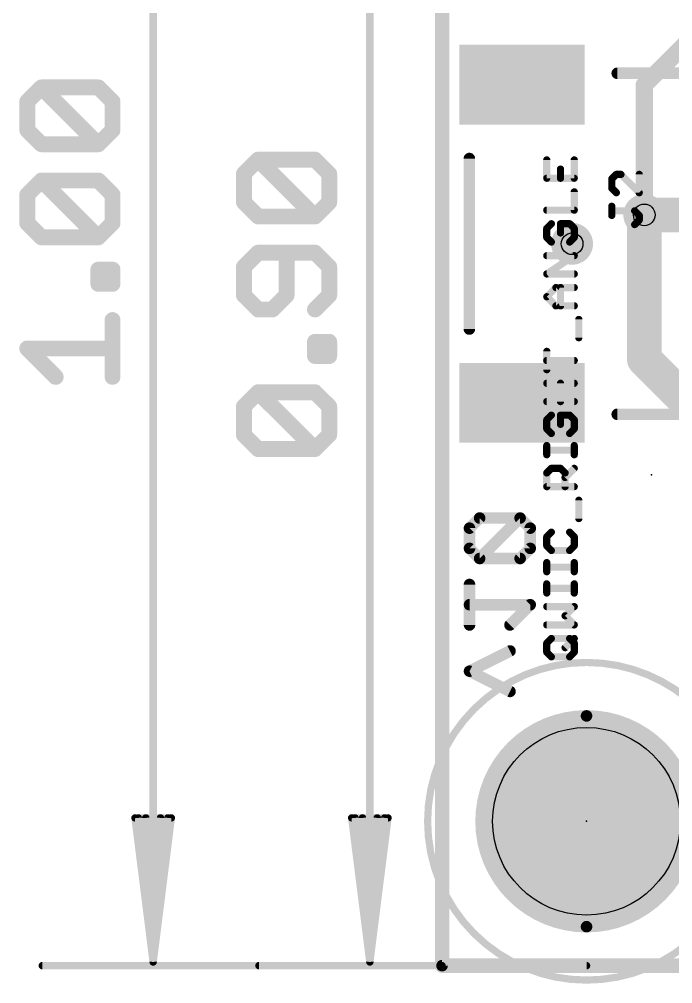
# Model space of a CAD drawing. Extents: x -33 to 74, y -22 to 37.
# Drawn here: x -7.43 to 4.06, y -0.32 to 16.65 of the extents above; entities that cross this region are included whole.
import ezdxf

# ---------------------------------------------------------------- set-up
doc = ezdxf.new("R2010")
doc.units = 0
for name, color, linetype in [('1', 12, 'CONTINUOUS'), ('16', 132, 'CONTINUOUS'), ('18', 110, 'CONTINUOUS'), ('20', 31, 'CONTINUOUS'), ('21', 41, 'CONTINUOUS'), ('23', 53, 'CONTINUOUS'), ('25', 253, 'CONTINUOUS'), ('27', 253, 'CONTINUOUS'), ('29', 253, 'CONTINUOUS'), ('30', 253, 'CONTINUOUS'), ('31', 253, 'CONTINUOUS'), ('39', 12, 'CONTINUOUS'), ('41', 12, 'CONTINUOUS'), ('42', 132, 'CONTINUOUS'), ('44', 253, 'CONTINUOUS'), ('47', 253, 'CONTINUOUS')]:
    doc.layers.add(name, color=color, linetype=linetype)

# ---------------------------------------------------------------- blocks, each defined once
blk = doc.blocks.new('RECT')
blk.add_solid([(-0.5, -0.5), (0.5, -0.5), (-0.5, 0.5), (0.5, 0.5)])
blk = doc.blocks.new('ROUNDV')
at = {"const_width": 0.5}
blk.add_lwpolyline([(0, -0.25, 1), (0, 0.25, 1), (0, -0.25)], format="xyb", dxfattribs=at)

msp = doc.modelspace()

# ---------------------------------------------------------------- linework, layer by layer
at = {"layer": '1'}
for points, const_width in [([(0, 0), (0, 25.4)], 0.254), ([(3.556, 13.208), (5.072, 13.208)], 0.6096), ([(25.4, 0), (0, 0)], 0.254)]:
    msp.add_lwpolyline(points, dxfattribs=dict(at, const_width=const_width))
for points, const_width in [([(3.556, 13.3604, 1), (3.556, 13.0556)], 0.3048), ([(0, 0.0635, 1), (0, -0.0635)], 0.127), ([(-0.0635, 0, 1), (0.0635, 0)], 0.127)]:
    msp.add_lwpolyline(points, format="xyb", dxfattribs=dict(at, const_width=const_width))
at = {"layer": '16'}
for points, const_width in [([(0, 0), (0, 25.4)], 0.254), ([(3.556, 15.494), (6.9215, 18.8595)], 0.3048), ([(3.556, 13.208), (3.556, 15.494)], 0.3048), ([(3.556, 10.668), (3.556, 13.208)], 0.6096), ([(5.842, 13.208), (3.556, 13.208)], 0.3048), ([(6.35, 7.874), (3.556, 10.668)], 0.6096), ([(0.6606, 7.8751), (0.4826, 7.6972)], 0.2032), ([(1.3724, 7.8751), (0.6606, 7.8751)], 0.2032), ([(0.6606, 7.1633), (1.3724, 7.8751)], 0.2032), ([(1.5503, 7.6972), (1.3724, 7.8751)], 0.2032), ([(0.4826, 7.6972), (0.4826, 7.3412)], 0.2032), ([(1.5503, 7.3412), (1.5503, 7.6972)], 0.2032), ([(0.4826, 7.3412), (0.6606, 7.1633)], 0.2032), ([(1.3724, 7.1633), (1.5503, 7.3412)], 0.2032), ([(0.6606, 7.1633), (1.3724, 7.1633)], 0.2032), ([(0.4826, 5.9939), (0.4826, 6.7057)], 0.2032), ([(1.5503, 6.3498), (0.4826, 6.3498)], 0.2032), ([(1.1944, 5.9939), (1.5503, 6.3498)], 0.2032), ([(0.4826, 5.1804), (1.1944, 5.5363)], 0.2032), ([(1.1944, 4.8245), (0.4826, 5.1804)], 0.2032), ([(25.4, 0), (0, 0)], 0.254)]:
    msp.add_lwpolyline(points, dxfattribs=dict(at, const_width=const_width))
for points, const_width in [([(3.6322, 15.494, 1), (3.4798, 15.494)], 0.1524), ([(3.5021, 15.5479, 1), (3.6099, 15.4401)], 0.1524), ([(3.7084, 13.208, 1), (3.4036, 13.208)], 0.3048), ([(3.556, 13.2842, 1), (3.556, 13.1318)], 0.1524), ([(3.4798, 13.208, 1), (3.6322, 13.208)], 0.1524), ([(3.6638, 10.7758, 1), (3.4482, 10.5602)], 0.3048), ([(3.4036, 10.668, 1), (3.7084, 10.668)], 0.3048), ([(0.6606, 7.9259, 1), (0.6606, 7.8243)], 0.1016), ([(0.6965, 7.8392, 1), (0.6246, 7.911)], 0.1016), ([(1.4083, 7.911, 1), (1.3364, 7.8392)], 0.1016), ([(1.4083, 7.8392, 1), (1.3364, 7.911)], 0.1016), ([(1.3724, 7.8243, 1), (1.3724, 7.9259)], 0.1016), ([(0.5334, 7.6972, 1), (0.4318, 7.6972)], 0.1016), ([(0.4467, 7.7331, 1), (0.5185, 7.6612)], 0.1016), ([(1.6011, 7.6972, 1), (1.4995, 7.6972)], 0.1016), ([(1.5144, 7.6612, 1), (1.5862, 7.7331)], 0.1016), ([(0.5185, 7.3772, 1), (0.4467, 7.3053)], 0.1016), ([(0.4318, 7.3412, 1), (0.5334, 7.3412)], 0.1016), ([(1.4995, 7.3412, 1), (1.6011, 7.3412)], 0.1016), ([(1.5862, 7.3053, 1), (1.5144, 7.3772)], 0.1016), ([(0.6246, 7.1992, 1), (0.6965, 7.1274)], 0.1016), ([(0.6606, 7.2141, 1), (0.6606, 7.1125)], 0.1016), ([(0.6246, 7.1274, 1), (0.6965, 7.1992)], 0.1016), ([(1.3364, 7.1992, 1), (1.4083, 7.1274)], 0.1016), ([(1.3724, 7.1125, 1), (1.3724, 7.2141)], 0.1016), ([(0.5334, 6.7057, 1), (0.4318, 6.7057)], 0.1016), ([(0.4826, 6.4006, 1), (0.4826, 6.299)], 0.1016), ([(1.5862, 6.3139, 1), (1.5144, 6.3857)], 0.1016), ([(1.5503, 6.299, 1), (1.5503, 6.4006)], 0.1016), ([(0.4318, 5.9939, 1), (0.5334, 5.9939)], 0.1016), ([(1.1585, 6.0298, 1), (1.2303, 5.958)], 0.1016), ([(1.2171, 5.4909, 1), (1.1717, 5.5817)], 0.1016), ([(0.5053, 5.2258, 1), (0.4599, 5.135)], 0.1016), ([(0.4599, 5.2258, 1), (0.5053, 5.135)], 0.1016), ([(1.1717, 4.7791, 1), (1.2171, 4.8699)], 0.1016), ([(0, 0.0635, 1), (0, -0.0635)], 0.127), ([(-0.0635, 0, 1), (0.0635, 0)], 0.127)]:
    msp.add_lwpolyline(points, format="xyb", dxfattribs=dict(at, const_width=const_width))
at = {"layer": '20', "const_width": 0.2032}
for points in [[(0, 0), (0, 25.4)], [(25.4, 0), (0, 0)]]:
    msp.add_lwpolyline(points, dxfattribs=at)
at = {"layer": '20', "const_width": 0.1016}
for points in [[(0, 0.0508, 1), (0, -0.0508)], [(-0.0508, 0, 1), (0.0508, 0)]]:
    msp.add_lwpolyline(points, format="xyb", dxfattribs=at)
at = {"layer": '20'}
msp.add_circle((2.54, 2.54), 1.651, dxfattribs=at)
at = {"layer": '21', "const_width": 0.2032}
for points in [[(3.08, 15.7), (4.73, 15.7)], [(0.48, 14.2), (0.48, 11.2)], [(4.73, 9.7), (3.08, 9.7)]]:
    msp.add_lwpolyline(points, dxfattribs=at)
at = {"layer": '21', "const_width": 0.1016}
for points in [[(3.08, 15.7508, 1), (3.08, 15.6492)], [(0.5308, 14.2, 1), (0.4292, 14.2)], [(0.4292, 11.2, 1), (0.5308, 11.2)], [(3.08, 9.7508, 1), (3.08, 9.6492)]]:
    msp.add_lwpolyline(points, format="xyb", dxfattribs=at)
at = {"layer": '23'}
for p in [(3.683, 8.636), (2.54, 2.54)]:
    msp.add_point(p, dxfattribs=at)
at = {"layer": '25', "const_width": 0.127}
for points in [[(3.0646, 13.9212), (2.9841, 13.8407)], [(3.1451, 13.9212), (3.0646, 13.9212)], [(3.4671, 13.5992), (3.1451, 13.9212)], [(3.4671, 13.9212), (3.4671, 13.5992)], [(2.9841, 13.8407), (2.9841, 13.6797)], [(2.9841, 13.6797), (3.0646, 13.5992)], [(2.9841, 13.1989), (2.9841, 13.3599)], [(3.3866, 13.2794), (2.9841, 13.2794)], [(3.4671, 13.1989), (3.3866, 13.2794)], [(3.4671, 13.1184), (3.4671, 13.1989)], [(3.3866, 13.0379), (3.4671, 13.1184)]]:
    msp.add_lwpolyline(points, dxfattribs=at)
at = {"layer": '25', "const_width": 0.0635}
for points in [[(3.0646, 13.9529, 1), (3.0646, 13.8894)], [(3.087, 13.8987, 1), (3.0421, 13.9436)], [(3.1675, 13.9436, 1), (3.1226, 13.8987)], [(3.1451, 13.8894, 1), (3.1451, 13.9529)], [(3.4989, 13.9212, 1), (3.4354, 13.9212)], [(3.0158, 13.8407, 1), (2.9523, 13.8407)], [(2.9616, 13.8631, 1), (3.0065, 13.8182)], [(2.9523, 13.6797, 1), (3.0158, 13.6797)], [(3.0065, 13.7021, 1), (2.9616, 13.6572)], [(3.0421, 13.5767, 1), (3.087, 13.6216)], [(3.4354, 13.5992, 1), (3.4989, 13.5992)], [(3.4446, 13.5767, 1), (3.4896, 13.6216)], [(3.0158, 13.3599, 1), (2.9523, 13.3599)], [(2.9841, 13.3111, 1), (2.9841, 13.2476)], [(3.4091, 13.3018, 1), (3.3641, 13.2569)], [(3.3866, 13.2476, 1), (3.3866, 13.3111)], [(3.4989, 13.1989, 1), (3.4354, 13.1989)], [(3.4446, 13.1764, 1), (3.4896, 13.2213)], [(2.9523, 13.1989, 1), (3.0158, 13.1989)], [(3.3641, 13.0603, 1), (3.4091, 13.0154)], [(3.4354, 13.1184, 1), (3.4989, 13.1184)], [(3.4896, 13.0959, 1), (3.4446, 13.1408)]]:
    msp.add_lwpolyline(points, format="xyb", dxfattribs=at)
at = {"layer": '27', "const_width": 0.0635}
for points in [[(1.8728, 14.1752, 1), (1.8093, 14.1752)], [(2.3559, 14.1752, 1), (2.2923, 14.1752)], [(1.8411, 13.8849, 1), (1.8411, 13.8214)], [(2.1143, 14.0142, 1), (2.0508, 14.0142)], [(2.3241, 13.8214, 1), (2.3241, 13.8849)], [(1.8093, 13.8532, 1), (1.8728, 13.8532)], [(2.0508, 13.8532, 1), (2.1143, 13.8532)], [(2.2923, 13.8532, 1), (2.3559, 13.8532)], [(2.3559, 13.6139, 1), (2.2923, 13.6139)], [(1.8411, 13.3236, 1), (1.8411, 13.2601)], [(2.2923, 13.2918, 1), (2.3559, 13.2918)], [(2.3241, 13.2601, 1), (2.3241, 13.3236)], [(1.944, 13.0301, 1), (1.8991, 13.075)], [(2.0826, 13.0843, 1), (2.0826, 13.0208)], [(2.1143, 13.0525, 1), (2.0508, 13.0525)], [(2.2661, 13.075, 1), (2.2211, 13.0301)], [(2.2436, 13.0208, 1), (2.2436, 13.0843)], [(1.8728, 12.972, 1), (1.8093, 12.972)], [(1.8186, 12.9945, 1), (1.8635, 12.9496)], [(2.0508, 12.8915, 1), (2.1143, 12.8915)], [(2.3559, 12.972, 1), (2.2923, 12.972)], [(2.3016, 12.9496, 1), (2.3466, 12.9945)], [(1.8093, 12.811, 1), (1.8728, 12.811)], [(1.8635, 12.8335, 1), (1.8186, 12.7886)], [(1.9216, 12.7623, 1), (1.9216, 12.6988)], [(1.8991, 12.7081, 1), (1.944, 12.753)], [(2.2211, 12.753, 1), (2.2661, 12.7081)], [(2.2436, 12.6988, 1), (2.2436, 12.7623)], [(2.2923, 12.811, 1), (2.3559, 12.811)], [(2.3466, 12.7886, 1), (2.3016, 12.8335)], [(1.8411, 12.523, 1), (1.8411, 12.4595)], [(2.3417, 12.4648, 1), (2.3065, 12.5176)], [(2.3241, 12.4595, 1), (2.3241, 12.523)], [(1.8411, 12.201, 1), (1.8411, 12.1375)], [(1.8235, 12.1956, 1), (1.8587, 12.1428)], [(2.3241, 12.1375, 1), (2.3241, 12.201)], [(2.0021, 11.9617, 1), (2.0021, 11.8982)], [(2.0245, 11.9075, 1), (1.9796, 11.9524)], [(2.1143, 11.9299, 1), (2.0508, 11.9299)], [(2.3241, 11.8982, 1), (2.3241, 11.9617)], [(1.8635, 11.7914, 1), (1.8186, 11.7465)], [(1.8186, 11.7914, 1), (1.8635, 11.7465)], [(2.0021, 11.6397, 1), (2.0021, 11.5762)], [(1.9796, 11.5855, 1), (2.0245, 11.6304)], [(2.0508, 11.6079, 1), (2.1143, 11.6079)], [(2.3241, 11.5762, 1), (2.3241, 11.6397)], [(2.4364, 11.3686, 1), (2.3729, 11.3686)], [(2.3729, 11.0466, 1), (2.4364, 11.0466)], [(1.8728, 10.8073, 1), (1.8093, 10.8073)], [(1.8411, 10.6781, 1), (1.8411, 10.6145)], [(2.3241, 10.6145, 1), (2.3241, 10.6781)], [(1.8093, 10.4853, 1), (1.8728, 10.4853)], [(1.8411, 10.2777, 1), (1.8411, 10.2142)], [(2.1143, 10.246, 1), (2.0508, 10.246)], [(2.3241, 10.2142, 1), (2.3241, 10.2777)], [(1.8411, 9.9557, 1), (1.8411, 9.8922)], [(2.0508, 9.924, 1), (2.1143, 9.924)], [(2.3241, 9.8922, 1), (2.3241, 9.9557)], [(1.944, 9.6622, 1), (1.8991, 9.7071)], [(2.0826, 9.7164, 1), (2.0826, 9.6529)], [(2.1143, 9.6847, 1), (2.0508, 9.6847)], [(2.2661, 9.7071, 1), (2.2211, 9.6622)], [(2.2436, 9.6529, 1), (2.2436, 9.7164)], [(1.8728, 9.6042, 1), (1.8093, 9.6042)], [(1.8186, 9.6266, 1), (1.8635, 9.5817)], [(1.8635, 9.4656, 1), (1.8186, 9.4207)], [(2.0508, 9.5237, 1), (2.1143, 9.5237)], [(2.3559, 9.6042, 1), (2.2923, 9.6042)], [(2.3016, 9.5817, 1), (2.3466, 9.6266)], [(2.3466, 9.4207, 1), (2.3016, 9.4656)], [(1.8093, 9.4432, 1), (1.8728, 9.4432)], [(1.9216, 9.3944, 1), (1.9216, 9.3309)], [(1.8991, 9.3402, 1), (1.944, 9.3851)], [(2.2211, 9.3851, 1), (2.2661, 9.3402)], [(2.2436, 9.3309, 1), (2.2436, 9.3944)], [(2.2923, 9.4432, 1), (2.3559, 9.4432)], [(1.8728, 9.1495, 1), (1.8093, 9.1495)], [(2.3559, 9.1495, 1), (2.2923, 9.1495)], [(1.8093, 8.9885, 1), (1.8728, 8.9885)], [(1.8411, 9.1007, 1), (1.8411, 9.0372)], [(2.2923, 8.9885, 1), (2.3559, 8.9885)], [(2.3241, 9.0372, 1), (2.3241, 9.1007)], [(1.8728, 8.6687, 1), (1.8093, 8.6687)], [(1.8186, 8.6911, 1), (1.8635, 8.6462)], [(1.9216, 8.7809, 1), (1.9216, 8.7174)], [(1.944, 8.7267, 1), (1.8991, 8.7716)], [(2.105, 8.7716, 1), (2.0601, 8.7267)], [(2.0826, 8.7174, 1), (2.0826, 8.7809)], [(2.1948, 8.6687, 1), (2.1313, 8.6687)], [(2.1406, 8.6462, 1), (2.1855, 8.6911)], [(2.3466, 8.7267, 1), (2.3016, 8.7716)], [(1.8411, 8.4589, 1), (1.8411, 8.3954)], [(2.1406, 8.6106, 1), (2.1855, 8.5657)], [(2.3241, 8.3954, 1), (2.3241, 8.4589)], [(1.8093, 8.4272, 1), (1.8728, 8.4272)], [(2.1313, 8.4272, 1), (2.1948, 8.4272)], [(2.4364, 8.1879, 1), (2.3729, 8.1879)], [(2.3729, 7.8659, 1), (2.4364, 7.8659)], [(1.944, 7.6041, 1), (1.8991, 7.649)], [(2.2661, 7.649, 1), (2.2211, 7.6041)], [(1.8728, 7.5461, 1), (1.8093, 7.5461)], [(1.8186, 7.5685, 1), (1.8635, 7.5236)], [(2.3559, 7.5461, 1), (2.2923, 7.5461)], [(2.3016, 7.5236, 1), (2.3466, 7.5685)], [(1.8093, 7.385, 1), (1.8728, 7.385)], [(1.8635, 7.4075, 1), (1.8186, 7.3626)], [(1.9216, 7.3363, 1), (1.9216, 7.2728)], [(1.8991, 7.2821, 1), (1.944, 7.327)], [(2.2211, 7.327, 1), (2.2661, 7.2821)], [(2.2436, 7.2728, 1), (2.2436, 7.3363)], [(2.2923, 7.385, 1), (2.3559, 7.385)], [(2.3466, 7.3626, 1), (2.3016, 7.4075)], [(1.8728, 7.0913, 1), (1.8093, 7.0913)], [(2.3559, 7.0913, 1), (2.2923, 7.0913)], [(1.8093, 6.9303, 1), (1.8728, 6.9303)], [(1.8411, 7.0426, 1), (1.8411, 6.9791)], [(2.2923, 6.9303, 1), (2.3559, 6.9303)], [(2.3241, 6.9791, 1), (2.3241, 7.0426)], [(1.8728, 6.7171, 1), (1.8093, 6.7171)], [(1.8411, 6.6684, 1), (1.8411, 6.6049)], [(2.3559, 6.7171, 1), (2.2923, 6.7171)], [(2.3241, 6.6049, 1), (2.3241, 6.6684)], [(1.8093, 6.5561, 1), (1.8728, 6.5561)], [(2.2923, 6.5561, 1), (2.3559, 6.5561)], [(1.8411, 6.3486, 1), (1.8411, 6.2851)], [(2.3466, 6.2944, 1), (2.3016, 6.3393)], [(2.3241, 6.2851, 1), (2.3241, 6.3486)], [(2.1855, 6.1783, 1), (2.1406, 6.1334)], [(2.1406, 6.1783, 1), (2.1855, 6.1334)], [(1.8411, 6.0266, 1), (1.8411, 5.9631)], [(2.3016, 5.9724, 1), (2.3466, 6.0173)], [(2.3241, 5.9631, 1), (2.3241, 6.0266)], [(1.9216, 5.7873, 1), (1.9216, 5.7238)], [(1.944, 5.7331, 1), (1.8991, 5.778)], [(2.2661, 5.778, 1), (2.2211, 5.7331)], [(2.2436, 5.7238, 1), (2.2436, 5.7873)], [(2.3466, 5.7331, 1), (2.3016, 5.778)], [(1.8728, 5.675, 1), (1.8093, 5.675)], [(1.8186, 5.6975, 1), (1.8635, 5.6526)], [(2.1406, 5.617, 1), (2.1855, 5.5721)], [(2.3559, 5.675, 1), (2.2923, 5.675)], [(2.3016, 5.6526, 1), (2.3466, 5.6975)], [(1.8093, 5.514, 1), (1.8728, 5.514)], [(1.8635, 5.5365, 1), (1.8186, 5.4916)], [(1.9216, 5.4653, 1), (1.9216, 5.4018)], [(1.8991, 5.4111, 1), (1.944, 5.456)], [(2.2211, 5.456, 1), (2.2661, 5.4111)], [(2.2436, 5.4018, 1), (2.2436, 5.4653)], [(2.2923, 5.514, 1), (2.3559, 5.514)], [(2.3466, 5.4916, 1), (2.3016, 5.5365)]]:
    msp.add_lwpolyline(points, format="xyb", dxfattribs=at)
at = {"layer": '27', "const_width": 0.127}
for points in [[(1.8411, 14.1752), (1.8411, 13.8532)], [(2.3241, 13.8532), (2.3241, 14.1752)], [(1.8411, 13.8532), (2.3241, 13.8532)], [(2.0826, 13.8532), (2.0826, 14.0142)], [(2.3241, 13.2918), (2.3241, 13.6139)], [(1.8411, 13.2918), (2.3241, 13.2918)], [(1.9216, 13.0525), (1.8411, 12.972)], [(2.2436, 13.0525), (2.0826, 13.0525)], [(2.0826, 13.0525), (2.0826, 12.8915)], [(2.3241, 12.972), (2.2436, 13.0525)], [(1.8411, 12.972), (1.8411, 12.811)], [(2.3241, 12.811), (2.3241, 12.972)], [(1.8411, 12.811), (1.9216, 12.7305)], [(1.9216, 12.7305), (2.2436, 12.7305)], [(2.2436, 12.7305), (2.3241, 12.811)], [(1.8411, 12.1692), (2.3241, 12.4912)], [(2.3241, 12.4912), (1.8411, 12.4912)], [(2.3241, 12.1692), (1.8411, 12.1692)], [(1.8411, 11.7689), (2.0021, 11.9299)], [(2.0021, 11.9299), (2.3241, 11.9299)], [(2.0826, 11.6079), (2.0826, 11.9299)], [(2.0021, 11.6079), (1.8411, 11.7689)], [(2.3241, 11.6079), (2.0021, 11.6079)], [(2.4046, 11.0466), (2.4046, 11.3686)], [(1.8411, 10.4853), (1.8411, 10.8073)], [(2.3241, 10.6463), (1.8411, 10.6463)], [(1.8411, 10.246), (2.3241, 10.246)], [(2.0826, 9.924), (2.0826, 10.246)], [(2.3241, 9.924), (1.8411, 9.924)], [(1.9216, 9.6847), (1.8411, 9.6042)], [(2.2436, 9.6847), (2.0826, 9.6847)], [(2.0826, 9.6847), (2.0826, 9.5237)], [(2.3241, 9.6042), (2.2436, 9.6847)], [(1.8411, 9.6042), (1.8411, 9.4432)], [(1.8411, 9.4432), (1.9216, 9.3627)], [(2.2436, 9.3627), (2.3241, 9.4432)], [(2.3241, 9.4432), (2.3241, 9.6042)], [(1.9216, 9.3627), (2.2436, 9.3627)], [(1.8411, 8.9885), (1.8411, 9.1495)], [(2.3241, 8.9885), (2.3241, 9.1495)], [(2.3241, 9.069), (1.8411, 9.069)], [(1.8411, 8.6687), (1.9216, 8.7492)], [(1.8411, 8.4272), (1.8411, 8.6687)], [(1.9216, 8.7492), (2.0826, 8.7492)], [(2.0826, 8.7492), (2.1631, 8.6687)], [(2.1631, 8.5882), (2.3241, 8.7492)], [(2.1631, 8.6687), (2.1631, 8.4272)], [(2.3241, 8.4272), (1.8411, 8.4272)], [(2.4046, 7.8659), (2.4046, 8.1879)], [(1.9216, 7.6265), (1.8411, 7.5461)], [(2.3241, 7.5461), (2.2436, 7.6265)], [(1.8411, 7.5461), (1.8411, 7.385)], [(2.3241, 7.385), (2.3241, 7.5461)], [(1.8411, 7.385), (1.9216, 7.3045)], [(1.9216, 7.3045), (2.2436, 7.3045)], [(2.2436, 7.3045), (2.3241, 7.385)], [(1.8411, 6.9303), (1.8411, 7.0913)], [(2.3241, 6.9303), (2.3241, 7.0913)], [(2.3241, 7.0108), (1.8411, 7.0108)], [(1.8411, 6.5561), (1.8411, 6.7171)], [(2.3241, 6.6366), (1.8411, 6.6366)], [(2.3241, 6.5561), (2.3241, 6.7171)], [(2.3241, 6.3168), (1.8411, 6.3168)], [(2.1631, 6.1558), (2.3241, 6.3168)], [(2.3241, 5.9948), (2.1631, 6.1558)], [(1.8411, 5.9948), (2.3241, 5.9948)], [(1.8411, 5.675), (1.9216, 5.7555)], [(1.9216, 5.7555), (2.2436, 5.7555)], [(2.1631, 5.5945), (2.3241, 5.7555)], [(2.2436, 5.7555), (2.3241, 5.675)], [(1.8411, 5.514), (1.8411, 5.675)], [(2.3241, 5.675), (2.3241, 5.514)], [(1.9216, 5.4335), (1.8411, 5.514)], [(2.2436, 5.4335), (1.9216, 5.4335)], [(2.3241, 5.514), (2.2436, 5.4335)]]:
    msp.add_lwpolyline(points, dxfattribs=at)
at = {"layer": '29', "const_width": 1.7526}
msp.add_lwpolyline([(2.54, 1.6637, 1), (2.54, 3.4163, 1), (2.54, 1.6637)], format="xyb", dxfattribs=at)
at = {"layer": '30', "const_width": 1.7526}
msp.add_lwpolyline([(2.54, 1.6637, 1), (2.54, 3.4163, 1), (2.54, 1.6637)], format="xyb", dxfattribs=at)
at = {"layer": '39', "const_width": 0.127}
msp.add_lwpolyline([(2.54, -0.254, 1), (2.54, 5.334, 1), (2.54, -0.254)], format="xyb", dxfattribs=at)
at = {"layer": '41'}
for points, const_width in [([(2.54, 4.3942, 1), (2.54, 0.6858)], 0.2032), ([(2.54, 0.6858, 1), (2.54, 4.3942)], 0.2032), ([(2.54, 4.445, 1), (2.54, 4.3434)], 0.1016), ([(2.54, 4.3434, 1), (2.54, 4.445)], 0.1016), ([(2.54, 0.7366, 1), (2.54, 0.635)], 0.1016), ([(2.54, 0.635, 1), (2.54, 0.7366)], 0.1016)]:
    msp.add_lwpolyline(points, format="xyb", dxfattribs=dict(at, const_width=const_width))
at = {"layer": '42'}
for points, const_width in [([(2.54, 4.3942, 1), (2.54, 0.6858)], 0.2032), ([(2.54, 0.6858, 1), (2.54, 4.3942)], 0.2032), ([(2.54, 4.445, 1), (2.54, 4.3434)], 0.1016), ([(2.54, 4.3434, 1), (2.54, 4.445)], 0.1016), ([(2.54, 0.7366, 1), (2.54, 0.635)], 0.1016), ([(2.54, 0.635, 1), (2.54, 0.7366)], 0.1016)]:
    msp.add_lwpolyline(points, format="xyb", dxfattribs=dict(at, const_width=const_width))
at = {"layer": '44'}
for centre in [(3.556, 13.208), (2.286, 12.7)]:
    msp.add_circle(centre, 0.1905, dxfattribs=at)
at = {"layer": '47'}
for points, const_width in [([(-5.08, 0.065), (-5.08, 25.335)], 0.13), ([(-1.27, 22.795), (-1.27, 0.065)], 0.13), ([(-7.2941, 15.2011), (-7.0441, 15.4511)], 0.2794), ([(-7.0441, 15.4511), (-6.0442, 15.4511)], 0.2794), ([(-6.0442, 14.4512), (-7.0441, 15.4511)], 0.2794), ([(-6.0442, 15.4511), (-5.7942, 15.2011)], 0.2794), ([(-7.2941, 14.7012), (-7.2941, 15.2011)], 0.2794), ([(-5.7942, 15.2011), (-5.7942, 14.7012)], 0.2794), ([(-7.0441, 14.4512), (-7.2941, 14.7012)], 0.2794), ([(-5.7942, 14.7012), (-6.0442, 14.4512)], 0.2794), ([(-6.0442, 14.4512), (-7.0441, 14.4512)], 0.2794), ([(-3.4841, 13.9311), (-3.2341, 14.1811)], 0.2794), ([(-3.2341, 14.1811), (-2.2342, 14.1811)], 0.2794), ([(-2.2342, 13.1812), (-3.2341, 14.1811)], 0.2794), ([(-2.2342, 14.1811), (-1.9842, 13.9311)], 0.2794), ([(-7.2941, 13.564), (-7.0441, 13.814)], 0.2794), ([(-7.0441, 13.814), (-6.0442, 13.814)], 0.2794), ([(-6.0442, 12.814), (-7.0441, 13.814)], 0.2794), ([(-6.0442, 13.814), (-5.7942, 13.564)], 0.2794), ([(-3.4841, 13.4312), (-3.4841, 13.9311)], 0.2794), ([(-1.9842, 13.9311), (-1.9842, 13.4312)], 0.2794), ([(-7.2941, 13.064), (-7.2941, 13.564)], 0.2794), ([(-5.7942, 13.564), (-5.7942, 13.064)], 0.2794), ([(-3.2341, 13.1812), (-3.4841, 13.4312)], 0.2794), ([(-1.9842, 13.4312), (-2.2342, 13.1812)], 0.2794), ([(-2.2342, 13.1812), (-3.2341, 13.1812)], 0.2794), ([(-7.0441, 12.814), (-7.2941, 13.064)], 0.2794), ([(-5.7942, 13.064), (-6.0442, 12.814)], 0.2794), ([(-6.0442, 12.814), (-7.0441, 12.814)], 0.2794), ([(-3.2341, 12.544), (-3.4841, 12.294)], 0.2794), ([(-2.2342, 12.544), (-3.2341, 12.544)], 0.2794), ([(-2.7341, 11.794), (-2.7341, 12.544)], 0.2794), ([(-1.9842, 12.294), (-2.2342, 12.544)], 0.2794), ([(-3.4841, 12.294), (-3.4841, 11.794)], 0.2794), ([(-1.9842, 11.794), (-1.9842, 12.294)], 0.2794), ([(-6.0442, 11.9955), (-6.0442, 12.2454)], 0.2794), ([(-6.0442, 12.2454), (-5.7942, 12.2454)], 0.2794), ([(-5.7942, 12.2454), (-5.7942, 11.9955)], 0.2794), ([(-5.7942, 11.9955), (-6.0442, 11.9955)], 0.2794), ([(-3.4841, 11.794), (-3.2341, 11.544)], 0.2794), ([(-2.9841, 11.544), (-2.7341, 11.794)], 0.2794), ([(-2.2342, 11.544), (-1.9842, 11.794)], 0.2794), ([(-3.2341, 11.544), (-2.9841, 11.544)], 0.2794), ([(-5.7942, 10.3583), (-5.7942, 11.3582)], 0.2794), ([(-2.2342, 10.7255), (-2.2342, 10.9754)], 0.2794), ([(-2.2342, 10.9754), (-1.9842, 10.9754)], 0.2794), ([(-1.9842, 10.9754), (-1.9842, 10.7255)], 0.2794), ([(-6.7941, 10.3583), (-7.2941, 10.8583)], 0.2794), ([(-7.2941, 10.8583), (-5.7942, 10.8583)], 0.2794), ([(-1.9842, 10.7255), (-2.2342, 10.7255)], 0.2794), ([(-3.4841, 9.8383), (-3.2341, 10.0882)], 0.2794), ([(-3.2341, 10.0882), (-2.2342, 10.0882)], 0.2794), ([(-2.2342, 9.0883), (-3.2341, 10.0882)], 0.2794), ([(-2.2342, 10.0882), (-1.9842, 9.8383)], 0.2794), ([(-3.4841, 9.3383), (-3.4841, 9.8383)], 0.2794), ([(-1.9842, 9.8383), (-1.9842, 9.3383)], 0.2794), ([(-3.2341, 9.0883), (-3.4841, 9.3383)], 0.2794), ([(-1.9842, 9.3383), (-2.2342, 9.0883)], 0.2794), ([(-2.2342, 9.0883), (-3.2341, 9.0883)], 0.2794), ([(-5.08, 0.065), (-5.3992, 2.6)], 0.13), ([(-5.3992, 2.6), (-4.7608, 2.6)], 0.13), ([(-5.08, 0.065), (-5.34, 2.6)], 0.13), ([(-5.08, 0.065), (-5.21, 2.6)], 0.13), ([(-4.7608, 2.6), (-5.08, 0.065)], 0.13), ([(-4.95, 2.6), (-5.08, 0.065)], 0.13), ([(-4.82, 2.6), (-5.08, 0.065)], 0.13), ([(-1.27, 0.065), (-1.5892, 2.6)], 0.13), ([(-1.5892, 2.6), (-0.9508, 2.6)], 0.13), ([(-1.27, 0.065), (-1.53, 2.6)], 0.13), ([(-1.27, 0.065), (-1.4, 2.6)], 0.13), ([(-0.9508, 2.6), (-1.27, 0.065)], 0.13), ([(-1.14, 2.6), (-1.27, 0.065)], 0.13), ([(-1.01, 2.6), (-1.27, 0.065)], 0.13), ([(0, 0), (-7.03, 0)], 0.13), ([(2.54, 0), (-3.22, 0)], 0.13)]:
    msp.add_lwpolyline(points, dxfattribs=dict(at, const_width=const_width))
for points, const_width in [([(-7.0441, 15.521, 1), (-7.0441, 15.3813)], 0.1397), ([(-6.9947, 15.5005, 1), (-7.0935, 15.4017)], 0.1397), ([(-6.9947, 15.4017, 1), (-7.0935, 15.5005)], 0.1397), ([(-5.9948, 15.5005, 1), (-6.0936, 15.4017)], 0.1397), ([(-6.0442, 15.3813, 1), (-6.0442, 15.521)], 0.1397), ([(-7.2242, 15.2011, 1), (-7.3639, 15.2011)], 0.1397), ([(-7.3435, 15.2505, 1), (-7.2447, 15.1517)], 0.1397), ([(-5.7244, 15.2011, 1), (-5.864, 15.2011)], 0.1397), ([(-5.8436, 15.1517, 1), (-5.7448, 15.2505)], 0.1397), ([(-7.2447, 14.7506, 1), (-7.3435, 14.6518)], 0.1397), ([(-7.3639, 14.7012, 1), (-7.2242, 14.7012)], 0.1397), ([(-5.864, 14.7012, 1), (-5.7244, 14.7012)], 0.1397), ([(-5.7448, 14.6518, 1), (-5.8436, 14.7506)], 0.1397), ([(-7.0441, 14.5211, 1), (-7.0441, 14.3813)], 0.1397), ([(-7.0935, 14.4018, 1), (-6.9947, 14.5006)], 0.1397), ([(-6.0936, 14.5006, 1), (-5.9948, 14.4018)], 0.1397), ([(-6.0936, 14.4018, 1), (-5.9948, 14.5006)], 0.1397), ([(-6.0442, 14.3813, 1), (-6.0442, 14.5211)], 0.1397), ([(-3.2341, 14.251, 1), (-3.2341, 14.1113)], 0.1397), ([(-3.1847, 14.2305, 1), (-3.2835, 14.1317)], 0.1397), ([(-3.1847, 14.1317, 1), (-3.2835, 14.2305)], 0.1397), ([(-2.1848, 14.2305, 1), (-2.2836, 14.1317)], 0.1397), ([(-2.2342, 14.1113, 1), (-2.2342, 14.251)], 0.1397), ([(-7.0441, 13.8838, 1), (-7.0441, 13.7441)], 0.1397), ([(-6.9947, 13.8634, 1), (-7.0935, 13.7646)], 0.1397), ([(-6.9947, 13.7646, 1), (-7.0935, 13.8634)], 0.1397), ([(-5.9948, 13.8634, 1), (-6.0936, 13.7646)], 0.1397), ([(-6.0442, 13.7441, 1), (-6.0442, 13.8838)], 0.1397), ([(-3.5335, 13.9805, 1), (-3.4347, 13.8817)], 0.1397), ([(-3.4142, 13.9311, 1), (-3.5539, 13.9311)], 0.1397), ([(-1.9144, 13.9311, 1), (-2.0541, 13.9311)], 0.1397), ([(-2.0336, 13.8817, 1), (-1.9348, 13.9805)], 0.1397), ([(-7.2242, 13.564, 1), (-7.3639, 13.564)], 0.1397), ([(-7.3435, 13.6134, 1), (-7.2447, 13.5146)], 0.1397), ([(-5.7244, 13.564, 1), (-5.864, 13.564)], 0.1397), ([(-5.8436, 13.5146, 1), (-5.7448, 13.6134)], 0.1397), ([(-3.4347, 13.4806, 1), (-3.5335, 13.3818)], 0.1397), ([(-3.5539, 13.4312, 1), (-3.4142, 13.4312)], 0.1397), ([(-2.0541, 13.4312, 1), (-1.9144, 13.4312)], 0.1397), ([(-1.9348, 13.3818, 1), (-2.0336, 13.4806)], 0.1397), ([(-3.2341, 13.2511, 1), (-3.2341, 13.1113)], 0.1397), ([(-3.2835, 13.1318, 1), (-3.1847, 13.2306)], 0.1397), ([(-2.2836, 13.2306, 1), (-2.1848, 13.1318)], 0.1397), ([(-2.2836, 13.1318, 1), (-2.1848, 13.2306)], 0.1397), ([(-2.2342, 13.1113, 1), (-2.2342, 13.2511)], 0.1397), ([(-7.2447, 13.1134, 1), (-7.3435, 13.0146)], 0.1397), ([(-7.3639, 13.064, 1), (-7.2242, 13.064)], 0.1397), ([(-5.864, 13.064, 1), (-5.7244, 13.064)], 0.1397), ([(-5.7448, 13.0146, 1), (-5.8436, 13.1134)], 0.1397), ([(-7.0441, 12.8839, 1), (-7.0441, 12.7442)], 0.1397), ([(-7.0935, 12.7647, 1), (-6.9947, 12.8634)], 0.1397), ([(-6.0936, 12.8634, 1), (-5.9948, 12.7647)], 0.1397), ([(-6.0936, 12.7647, 1), (-5.9948, 12.8634)], 0.1397), ([(-6.0442, 12.7442, 1), (-6.0442, 12.8839)], 0.1397), ([(-3.2341, 12.6138, 1), (-3.2341, 12.4741)], 0.1397), ([(-3.1847, 12.4946, 1), (-3.2835, 12.5934)], 0.1397), ([(-2.6643, 12.544, 1), (-2.804, 12.544)], 0.1397), ([(-2.1848, 12.5934, 1), (-2.2836, 12.4946)], 0.1397), ([(-2.2342, 12.4741, 1), (-2.2342, 12.6138)], 0.1397), ([(-3.5335, 12.3434, 1), (-3.4347, 12.2446)], 0.1397), ([(-3.4142, 12.294, 1), (-3.5539, 12.294)], 0.1397), ([(-1.9144, 12.294, 1), (-2.0541, 12.294)], 0.1397), ([(-2.0336, 12.2446, 1), (-1.9348, 12.3434)], 0.1397), ([(-6.0442, 12.3153, 1), (-6.0442, 12.1756)], 0.1397), ([(-5.9743, 12.2454, 1), (-6.114, 12.2454)], 0.1397), ([(-5.7244, 12.2454, 1), (-5.864, 12.2454)], 0.1397), ([(-5.7942, 12.1756, 1), (-5.7942, 12.3153)], 0.1397), ([(-6.0442, 12.0653, 1), (-6.0442, 11.9256)], 0.1397), ([(-6.114, 11.9955, 1), (-5.9743, 11.9955)], 0.1397), ([(-5.864, 11.9955, 1), (-5.7244, 11.9955)], 0.1397), ([(-5.7942, 11.9256, 1), (-5.7942, 12.0653)], 0.1397), ([(-3.4347, 11.8434, 1), (-3.5335, 11.7446)], 0.1397), ([(-2.6847, 11.7446, 1), (-2.7835, 11.8434)], 0.1397), ([(-1.9348, 11.7446, 1), (-2.0336, 11.8434)], 0.1397), ([(-3.5539, 11.794, 1), (-3.4142, 11.794)], 0.1397), ([(-2.804, 11.794, 1), (-2.6643, 11.794)], 0.1397), ([(-2.0541, 11.794, 1), (-1.9144, 11.794)], 0.1397), ([(-3.2341, 11.6139, 1), (-3.2341, 11.4742)], 0.1397), ([(-3.2835, 11.4947, 1), (-3.1847, 11.5934)], 0.1397), ([(-3.0335, 11.5934, 1), (-2.9347, 11.4947)], 0.1397), ([(-2.9841, 11.4742, 1), (-2.9841, 11.6139)], 0.1397), ([(-2.2836, 11.5934, 1), (-2.1848, 11.4947)], 0.1397), ([(-5.7244, 11.3582, 1), (-5.864, 11.3582)], 0.1397), ([(-2.2342, 11.0453, 1), (-2.2342, 10.9056)], 0.1397), ([(-2.1643, 10.9754, 1), (-2.304, 10.9754)], 0.1397), ([(-1.9144, 10.9754, 1), (-2.0541, 10.9754)], 0.1397), ([(-1.9842, 10.9056, 1), (-1.9842, 11.0453)], 0.1397), ([(-7.2447, 10.9077, 1), (-7.3435, 10.8089)], 0.1397), ([(-7.2941, 10.9281, 1), (-7.2941, 10.7884)], 0.1397), ([(-5.7942, 10.7884, 1), (-5.7942, 10.9281)], 0.1397), ([(-2.2342, 10.7953, 1), (-2.2342, 10.6556)], 0.1397), ([(-1.9842, 10.6556, 1), (-1.9842, 10.7953)], 0.1397), ([(-2.304, 10.7255, 1), (-2.1643, 10.7255)], 0.1397), ([(-2.0541, 10.7255, 1), (-1.9144, 10.7255)], 0.1397), ([(-6.8435, 10.3089, 1), (-6.7447, 10.4077)], 0.1397), ([(-5.864, 10.3583, 1), (-5.7244, 10.3583)], 0.1397), ([(-3.2341, 10.1581, 1), (-3.2341, 10.0184)], 0.1397), ([(-3.1847, 10.1376, 1), (-3.2835, 10.0388)], 0.1397), ([(-3.1847, 10.0388, 1), (-3.2835, 10.1376)], 0.1397), ([(-2.1848, 10.1376, 1), (-2.2836, 10.0388)], 0.1397), ([(-2.2342, 10.0184, 1), (-2.2342, 10.1581)], 0.1397), ([(-3.5335, 9.8876, 1), (-3.4347, 9.7889)], 0.1397), ([(-3.4142, 9.8383, 1), (-3.5539, 9.8383)], 0.1397), ([(-1.9144, 9.8383, 1), (-2.0541, 9.8383)], 0.1397), ([(-2.0336, 9.7889, 1), (-1.9348, 9.8876)], 0.1397), ([(-3.4347, 9.3877, 1), (-3.5335, 9.2889)], 0.1397), ([(-3.5539, 9.3383, 1), (-3.4142, 9.3383)], 0.1397), ([(-2.0541, 9.3383, 1), (-1.9144, 9.3383)], 0.1397), ([(-1.9348, 9.2889, 1), (-2.0336, 9.3877)], 0.1397), ([(-3.2341, 9.1582, 1), (-3.2341, 9.0185)], 0.1397), ([(-3.2835, 9.0389, 1), (-3.1847, 9.1377)], 0.1397), ([(-2.2836, 9.1377, 1), (-2.1848, 9.0389)], 0.1397), ([(-2.2836, 9.0389, 1), (-2.1848, 9.1377)], 0.1397), ([(-2.2342, 9.0185, 1), (-2.2342, 9.1582)], 0.1397), ([(-5.367, 2.6041, 1), (-5.4315, 2.5959)], 0.065), ([(-5.3992, 2.6325, 1), (-5.3992, 2.5675)], 0.065), ([(-5.3077, 2.6033, 1), (-5.3723, 2.5967)], 0.065), ([(-5.1775, 2.6017, 1), (-5.2425, 2.5983)], 0.065), ([(-4.9175, 2.5983, 1), (-4.9825, 2.6017)], 0.065), ([(-4.7877, 2.5967, 1), (-4.8523, 2.6033)], 0.065), ([(-4.7285, 2.5959, 1), (-4.793, 2.6041)], 0.065), ([(-4.7608, 2.5675, 1), (-4.7608, 2.6325)], 0.065), ([(-1.557, 2.6041, 1), (-1.6215, 2.5959)], 0.065), ([(-1.5892, 2.6325, 1), (-1.5892, 2.5675)], 0.065), ([(-1.4977, 2.6033, 1), (-1.5623, 2.5967)], 0.065), ([(-1.3675, 2.6017, 1), (-1.4325, 2.5983)], 0.065), ([(-1.1075, 2.5983, 1), (-1.1725, 2.6017)], 0.065), ([(-0.9777, 2.5967, 1), (-1.0423, 2.6033)], 0.065), ([(-0.9185, 2.5959, 1), (-0.983, 2.6041)], 0.065), ([(-0.9508, 2.5675, 1), (-0.9508, 2.6325)], 0.065), ([(-7.03, 0.0325, 1), (-7.03, -0.0325)], 0.065), ([(-5.1122, 0.0691, 1), (-5.0478, 0.0609)], 0.065), ([(-5.1123, 0.0683, 1), (-5.0477, 0.0617)], 0.065), ([(-5.1125, 0.0633, 1), (-5.0475, 0.0667)], 0.065), ([(-5.1125, 0.0667, 1), (-5.0475, 0.0633)], 0.065), ([(-5.1125, 0.065, 1), (-5.0475, 0.065)], 0.065), ([(-5.1123, 0.0617, 1), (-5.0477, 0.0683)], 0.065), ([(-5.1122, 0.0609, 1), (-5.0478, 0.0691)], 0.065), ([(-3.22, 0.0325, 1), (-3.22, -0.0325)], 0.065), ([(-1.3022, 0.0691, 1), (-1.2378, 0.0609)], 0.065), ([(-1.3023, 0.0683, 1), (-1.2377, 0.0617)], 0.065), ([(-1.3025, 0.0633, 1), (-1.2375, 0.0667)], 0.065), ([(-1.3025, 0.0667, 1), (-1.2375, 0.0633)], 0.065), ([(-1.3025, 0.065, 1), (-1.2375, 0.065)], 0.065), ([(-1.3023, 0.0617, 1), (-1.2377, 0.0683)], 0.065), ([(-1.3022, 0.0609, 1), (-1.2378, 0.0691)], 0.065), ([(0, -0.0325, 1), (0, 0.0325)], 0.065), ([(2.54, -0.0325, 1), (2.54, 0.0325)], 0.065)]:
    msp.add_lwpolyline(points, format="xyb", dxfattribs=dict(at, const_width=const_width))

# ---------------------------------------------------------------- block references
at = {"layer": '1', "xscale": 1.2, "yscale": 2, "rotation": 270}
for p in [(1.405, 15.5), (1.405, 9.9)]:
    msp.add_blockref('RECT', p, dxfattribs=at)
at = {"layer": '18', "xscale": 0.7366, "yscale": 0.7366}
for p in [(3.556, 13.208), (3.556, 13.208), (2.286, 12.7), (2.286, 12.7)]:
    msp.add_blockref('ROUNDV', p, dxfattribs=at)
at = {"layer": '29', "xscale": 1.4032, "yscale": 2.2032, "rotation": 270}
for p in [(1.405, 15.5), (1.405, 9.9)]:
    msp.add_blockref('RECT', p, dxfattribs=at)
at = {"layer": '31', "xscale": 1.2, "yscale": 2, "rotation": 270}
for p in [(1.405, 15.5), (1.405, 9.9)]:
    msp.add_blockref('RECT', p, dxfattribs=at)

doc.saveas('drawing.dxf')
